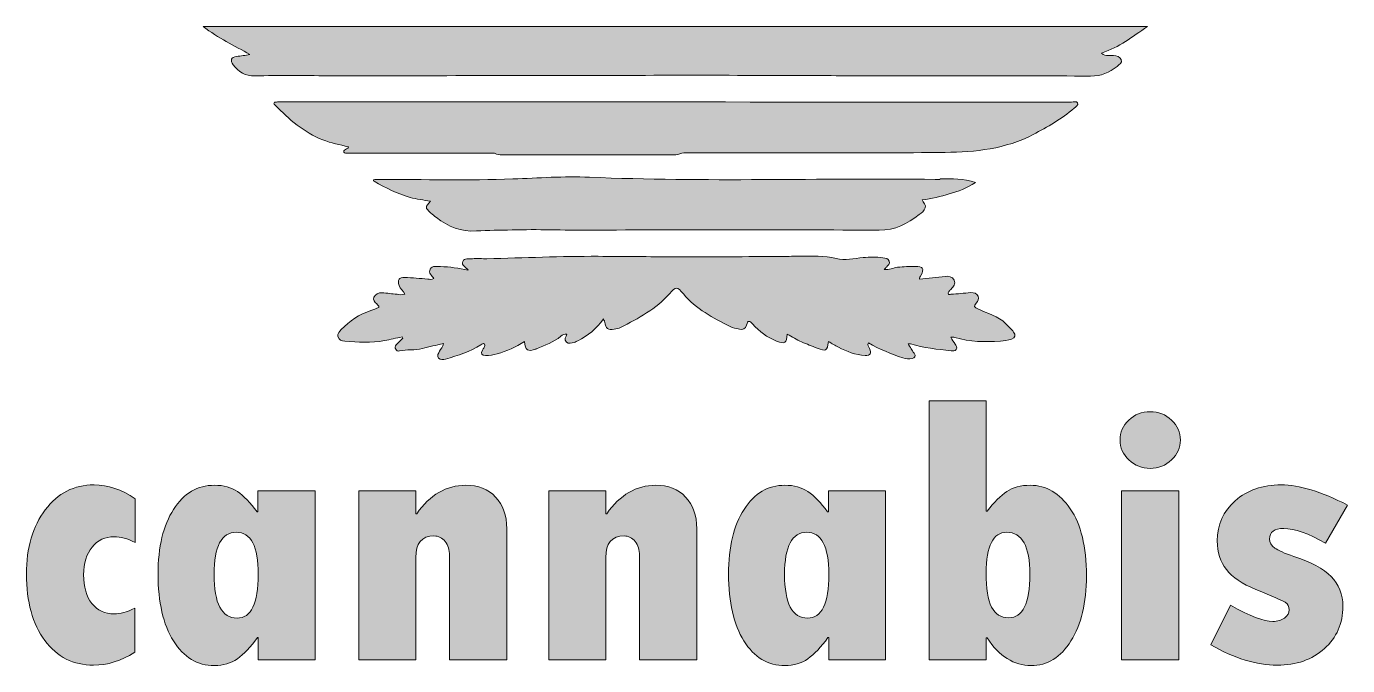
# Model space of a CAD drawing. Extents: x 540 to 1514, y -1447 to -477.
# Drawn here: x 540 to 1514, y -1447 to -976 of the extents above; entities that cross this region are included whole.
import ezdxf

# ---------------------------------------------------------------- set-up
doc = ezdxf.new("R2010")
doc.units = 0
doc.header["$MEASUREMENT"] = 0
doc.layers.add('katman 1', color=7, linetype='Continuous')

# ---------------------------------------------------------------- blocks, each defined once
blk = doc.blocks.new('block 2')
at = {"layer": 'katman 1', "true_color": 0xcda62c}
h = blk.add_hatch(color=42, dxfattribs=at)
h.dxf.hatch_style = 2
edge = h.paths.add_edge_path()
edge.add_spline(control_points=[(1332.87, -995.51), (1334.53, -997.18), (1336.11, -997.27), (1337.66, -997.33), (1338.98, -997.39), (1340.32, -997.26), (1341.65, -997.37), (1343.96, -997.56), (1346.51, -998.06), (1347.41, -1000.27), (1348.39, -1002.66), (1345.98, -1003.97), (1344.4, -1005.3), (1338.73, -1010.09), (1332.42, -1012.49), (1324.73, -1012.46), (1262.18, -1012.25), (1199.64, -1012.53), (1137.1, -1012.18), (1116.89, -1012.06), (1096.67, -1012.22), (1076.47, -1012.04), (1043.6, -1011.75), (1010.74, -1011.95), (977.88, -1011.95), (905.9, -1011.96), (833.91, -1012.36), (761.92, -1012.22), (743.96, -1012.18), (726, -1011.82), (708.05, -1012.33), (701.09, -1012.53), (696.1, -1009.39), (692.11, -1004.12), (689.67, -1000.9), (690.64, -998.56), (694.61, -998.02), (697.76, -997.59), (700.95, -997.35), (704.38, -996.62), (693.03, -989.99), (680.92, -984.57), (669.98, -975.9), (902.34, -975.9), (1134.03, -975.9), (1366.8, -975.9), (1360.86, -979.95), (1355.74, -983.59), (1350.48, -987.01), (1345.13, -990.5), (1339.4, -993.27), (1332.87, -995.51)], knot_values=[0, 0, 0, 0, 1, 1, 1, 2, 2, 2, 3, 3, 3, 4, 4, 4, 5, 5, 5, 6, 6, 6, 7, 7, 7, 8, 8, 8, 9, 9, 9, 10, 10, 10, 11, 11, 11, 12, 12, 12, 13, 13, 13, 14, 14, 14, 15, 15, 15, 16, 16, 16, 17, 17, 17, 17], degree=3, periodic=1)
at = {"layer": 'katman 1', "true_color": 0xcda62b}
h = blk.add_hatch(color=42, dxfattribs=at)
h.dxf.hatch_style = 2
edge = h.paths.add_edge_path()
edge.add_spline(control_points=[(885, -1069.2), (868.51, -1069.23), (852.01, -1069.27), (835.52, -1069.3), (816.23, -1069.34), (796.95, -1069.37), (777.66, -1069.41), (777.4, -1069.41), (777.13, -1069.43), (776.86, -1069.41), (775.7, -1069.33), (774.05, -1069.63), (773.64, -1068.49), (773.15, -1067.11), (774.93, -1066.84), (775.79, -1066.16), (776.28, -1065.78), (777.1, -1065.75), (777.09, -1064.59), (770.79, -1063.05), (764.29, -1061.91), (758.18, -1059.48), (744.27, -1053.94), (733.27, -1044.41), (723.04, -1033.83), (722.62, -1033.39), (721.96, -1032.93), (722.3, -1032.16), (722.64, -1031.35), (723.42, -1031.64), (724.03, -1031.61), (725.09, -1031.55), (726.15, -1031.58), (727.22, -1031.58), (921.73, -1031.58), (1116.24, -1031.58), (1310.75, -1031.62), (1312.25, -1031.62), (1314.47, -1030.74), (1315.13, -1032.22), (1315.97, -1034.08), (1313.75, -1035.15), (1312.52, -1036.22), (1303.44, -1044.11), (1293.12, -1050.01), (1282.45, -1055.55), (1262, -1066.16), (1239.77, -1068.52), (1217.55, -1068.76), (1154.76, -1069.43), (1091.96, -1069), (1029.17, -1069.02), (1027.18, -1069.02), (1025.18, -1069.13), (1023.19, -1069.19), (1021.28, -1070.3), (1019.2, -1070.5), (1017.04, -1070.5), (974.93, -1070.49), (932.83, -1070.5), (890.72, -1070.48), (888.73, -1070.44), (886.69, -1070.59), (885, -1069.2)], knot_values=[0, 0, 0, 0, 1, 1, 1, 2, 2, 2, 3, 3, 3, 4, 4, 4, 5, 5, 5, 6, 6, 6, 7, 7, 7, 8, 8, 8, 9, 9, 9, 10, 10, 10, 11, 11, 11, 12, 12, 12, 13, 13, 13, 14, 14, 14, 15, 15, 15, 16, 16, 16, 17, 17, 17, 18, 18, 18, 19, 19, 19, 20, 20, 20, 21, 21, 21, 21], degree=3, periodic=1)
at = {"layer": 'katman 1', "true_color": 0x379645}
h = blk.add_hatch(color=95, dxfattribs=at)
h.dxf.hatch_style = 2
edge = h.paths.add_edge_path()
edge.add_spline(control_points=[(1214.13, -1088.33), (1222.56, -1088.38), (1231.07, -1087.72), (1239.82, -1090.99), (1233.49, -1095), (1227.12, -1097.5), (1220.5, -1099.4), (1214.04, -1101.26), (1207.46, -1102.68), (1200.58, -1103.8), (1201.21, -1105.92), (1203.61, -1107.24), (1202.78, -1109.63), (1202, -1111.89), (1200.12, -1113.28), (1198.37, -1114.62), (1189.62, -1121.33), (1180.51, -1126.14), (1168.69, -1126.08), (1097.4, -1125.73), (1026.11, -1125.63), (954.83, -1126.08), (935.83, -1126.2), (916.84, -1125.24), (897.85, -1125.93), (889.08, -1126.25), (880.29, -1126.02), (871.54, -1126.66), (860.21, -1127.49), (850.76, -1123.45), (842.11, -1116.74), (840.64, -1115.61), (839.14, -1114.5), (837.78, -1113.24), (833.63, -1109.44), (833.64, -1109.22), (837.71, -1104.65), (832.49, -1103.85), (827.47, -1103.28), (822.61, -1101.89), (813.21, -1099.2), (804.6, -1094.84), (796.17, -1090.02), (795.73, -1089.77), (795.11, -1089.61), (795.62, -1088.9), (797.05, -1088.45), (798.53, -1088.67), (799.98, -1088.67), (832.83, -1088.66), (865.71, -1089.53), (898.52, -1088.32), (917.35, -1087.63), (936.2, -1086.23), (955.01, -1087.03), (1040.06, -1090.64), (1125.14, -1087.62), (1210.19, -1088.64), (1211.5, -1088.66), (1212.86, -1088.93), (1214.13, -1088.33)], knot_values=[0, 0, 0, 0, 1, 1, 1, 2, 2, 2, 3, 3, 3, 4, 4, 4, 5, 5, 5, 6, 6, 6, 7, 7, 7, 8, 8, 8, 9, 9, 9, 10, 10, 10, 11, 11, 11, 12, 12, 12, 13, 13, 13, 14, 14, 14, 15, 15, 15, 16, 16, 16, 17, 17, 17, 18, 18, 18, 19, 19, 19, 20, 20, 20, 20], degree=3, periodic=1)
h = blk.add_hatch(color=95, dxfattribs=at)
h.dxf.hatch_style = 2
edge = h.paths.add_edge_path()
edge.add_spline(control_points=[(965.38, -1191.54), (960.15, -1198.91), (953.88, -1203.9), (946.5, -1207.52), (945.55, -1207.99), (944.6, -1208.55), (943.59, -1208.76), (941.71, -1209.17), (939.72, -1210.32), (937.95, -1208.53), (936.1, -1206.65), (937.66, -1204.82), (938.22, -1202.72), (936.47, -1202.66), (934.99, -1203.24), (933.85, -1204.25), (928.62, -1208.84), (922, -1210.69), (915.9, -1213.55), (915.78, -1213.61), (915.64, -1213.62), (915.51, -1213.67), (909.39, -1215.83), (907.65, -1214.77), (907.14, -1208.11), (900.7, -1212.18), (894, -1215.21), (886.84, -1217.17), (884, -1217.95), (881.21, -1218.59), (878.23, -1218.42), (875.38, -1218.24), (874.62, -1217.1), (876.1, -1214.59), (876.51, -1213.9), (876.86, -1213.19), (877.23, -1212.48), (877.65, -1211.67), (878.36, -1210.75), (877.44, -1209.98), (876.54, -1209.22), (875.68, -1210.04), (874.94, -1210.54), (867.01, -1215.92), (857.93, -1218.41), (848.88, -1221.05), (846.89, -1221.63), (845.04, -1221.82), (843.7, -1220.36), (842.13, -1218.65), (843.77, -1216.91), (844.41, -1215.24), (845.1, -1213.45), (847.2, -1212.39), (847.17, -1209.69), (841.88, -1210.9), (836.72, -1211.87), (831.69, -1213.29), (826.1, -1214.87), (820.28, -1213.73), (814.71, -1215.13), (813.61, -1215.41), (812.63, -1215.06), (812.06, -1213.9), (811.47, -1212.7), (811.43, -1211.64), (812.43, -1210.64), (814.05, -1208.98), (815.64, -1207.3), (817.25, -1205.63), (817.08, -1205.34), (816.91, -1205.03), (816.74, -1204.74), (812.42, -1205.65), (808.13, -1206.65), (803.79, -1207.47), (794.02, -1209.3), (784.2, -1208.77), (774.41, -1207.77), (772.38, -1207.56), (770.08, -1207.12), (769.44, -1204.5), (768.88, -1202.16), (770.52, -1200.84), (771.89, -1199.4), (778.03, -1192.93), (785.16, -1188.02), (793.77, -1185.37), (795.79, -1184.75), (797.71, -1183.84), (799.66, -1183.07), (799.81, -1181.69), (798.66, -1181.22), (798.02, -1180.48), (796.7, -1179.01), (794.73, -1177.64), (795.93, -1175.4), (797.13, -1173.16), (799.27, -1171.99), (801.94, -1172.24), (805.64, -1172.58), (809.34, -1172.91), (813.03, -1173.34), (814.84, -1173.55), (816.63, -1173.96), (818.84, -1173.14), (817.56, -1170.84), (815.34, -1169.4), (814.54, -1166.95), (813.17, -1162.75), (814.37, -1160.66), (818.71, -1160.85), (824.4, -1161.12), (830.09, -1161.69), (835.77, -1162.14), (837.18, -1162.25), (838.6, -1162.75), (840.17, -1161.79), (838.85, -1159.58), (835.96, -1157.75), (837.47, -1154.89), (839.1, -1151.77), (842.39, -1152.92), (845.07, -1152.94), (851.83, -1153.01), (858.49, -1154.03), (865.57, -1155.65), (864.06, -1153.03), (860.28, -1152.19), (861.47, -1149.24), (862.74, -1146.11), (866.16, -1147.69), (868.64, -1147.21), (872.21, -1146.51), (875.8, -1147.22), (879.37, -1147.14), (906.69, -1146.49), (934.02, -1145.25), (961.33, -1145.34), (980.2, -1145.4), (999.08, -1145.66), (1017.96, -1145.67), (1044.43, -1145.7), (1070.91, -1145.59), (1097.39, -1145.51), (1101.77, -1145.49), (1106.16, -1145.11), (1110.54, -1145.16), (1119.4, -1145.28), (1128.22, -1144.64), (1137.05, -1147.01), (1143.47, -1148.72), (1150.27, -1146.78), (1156.87, -1146.24), (1161.81, -1145.83), (1166.66, -1145.6), (1171.54, -1146.52), (1173.37, -1146.86), (1175.58, -1146.86), (1176.25, -1148.85), (1176.85, -1150.65), (1175.29, -1152.01), (1174.07, -1153.24), (1173.62, -1153.7), (1173.21, -1154.19), (1172.46, -1155.04), (1176.25, -1155.72), (1179.17, -1153.77), (1182.34, -1153.45), (1186.72, -1153.02), (1191.09, -1152.81), (1195.47, -1152.76), (1201.12, -1152.69), (1202.11, -1154.4), (1199.6, -1159.48), (1199.21, -1160.27), (1198.23, -1160.83), (1198.58, -1162.09), (1204.87, -1161.45), (1211.18, -1160.79), (1217.49, -1160.14), (1220.14, -1159.87), (1222.69, -1160.13), (1223.99, -1162.85), (1225.34, -1165.65), (1223.61, -1167.64), (1221.81, -1169.52), (1221.26, -1170.09), (1220.73, -1170.7), (1220.23, -1171.32), (1219.81, -1171.86), (1219.44, -1172.55), (1219.86, -1173.14), (1220.29, -1173.75), (1221.03, -1173.42), (1221.69, -1173.35), (1226.57, -1172.92), (1231.46, -1172.54), (1236.36, -1172.13), (1238.68, -1171.94), (1240.68, -1172.61), (1241.73, -1174.75), (1242.68, -1176.68), (1241.7, -1178.37), (1240.33, -1179.78), (1238.17, -1182.02), (1239.05, -1182.97), (1241.59, -1184.17), (1248.61, -1187.5), (1256.54, -1189.17), (1262.25, -1194.99), (1264.2, -1196.98), (1266.22, -1198.94), (1267.93, -1201.13), (1269.7, -1203.4), (1269.22, -1205.53), (1266.33, -1206.37), (1263.68, -1207.15), (1260.91, -1207.81), (1258.17, -1207.94), (1246.87, -1208.46), (1235.58, -1208.67), (1224.62, -1205.09), (1223.77, -1204.81), (1222.8, -1204.94), (1221.73, -1204.86), (1222.23, -1207.06), (1223.91, -1208.31), (1224.81, -1210.01), (1225.46, -1211.24), (1226.65, -1212.58), (1225.54, -1214.02), (1224.67, -1215.17), (1223.22, -1215.1), (1221.85, -1214.96), (1211.7, -1213.9), (1201.55, -1212.94), (1191.76, -1209.79), (1191.41, -1209.68), (1190.99, -1209.82), (1190.17, -1209.88), (1191.68, -1212.3), (1192.88, -1214.64), (1194.47, -1216.68), (1196.32, -1219.06), (1194.99, -1220.14), (1192.99, -1220.68), (1190.8, -1221.26), (1188.55, -1220.99), (1186.33, -1220.23), (1177.53, -1217.25), (1168.92, -1213.86), (1160.86, -1209.11), (1160.01, -1210.78), (1160.86, -1211.98), (1161.53, -1213.28), (1163.38, -1216.87), (1162.38, -1218.65), (1158.31, -1218.36), (1151.35, -1217.86), (1144.83, -1215.64), (1138.7, -1212.34), (1136.27, -1211.03), (1133.89, -1209.62), (1131.4, -1208.21), (1130.31, -1215.13), (1129.59, -1215.55), (1122.95, -1213.04), (1119.11, -1211.59), (1115.34, -1209.93), (1111.51, -1208.45), (1107.79, -1207.02), (1104.56, -1204.67), (1100.98, -1202.68), (1100.43, -1209.43), (1099.24, -1210.13), (1093.08, -1207.84), (1086.04, -1205.23), (1080.41, -1200.66), (1075.4, -1195.23), (1073.33, -1192.99), (1071.84, -1192.03), (1070.88, -1196.1), (1070.27, -1198.72), (1068.11, -1199.59), (1065.58, -1199.03), (1063.26, -1198.52), (1060.83, -1198.08), (1058.73, -1197.05), (1046.08, -1190.79), (1033.71, -1184.14), (1024.32, -1173.11), (1019.32, -1167.24), (1019.02, -1167.3), (1014.09, -1172.95), (1004.13, -1184.34), (991, -1191.06), (977.87, -1197.8), (976.49, -1198.51), (974.86, -1198.87), (973.3, -1199.08), (968.61, -1199.74), (967.07, -1198.52), (966.25, -1193.81), (966.16, -1193.29), (965.89, -1192.84), (965.38, -1191.54)], knot_values=[0, 0, 0, 0, 1, 1, 1, 2, 2, 2, 3, 3, 3, 4, 4, 4, 5, 5, 5, 6, 6, 6, 7, 7, 7, 8, 8, 8, 9, 9, 9, 10, 10, 10, 11, 11, 11, 12, 12, 12, 13, 13, 13, 14, 14, 14, 15, 15, 15, 16, 16, 16, 17, 17, 17, 18, 18, 18, 19, 19, 19, 20, 20, 20, 21, 21, 21, 22, 22, 22, 23, 23, 23, 24, 24, 24, 25, 25, 25, 26, 26, 26, 27, 27, 27, 28, 28, 28, 29, 29, 29, 30, 30, 30, 31, 31, 31, 32, 32, 32, 33, 33, 33, 34, 34, 34, 35, 35, 35, 36, 36, 36, 37, 37, 37, 38, 38, 38, 39, 39, 39, 40, 40, 40, 41, 41, 41, 42, 42, 42, 43, 43, 43, 44, 44, 44, 45, 45, 45, 46, 46, 46, 47, 47, 47, 48, 48, 48, 49, 49, 49, 50, 50, 50, 51, 51, 51, 52, 52, 52, 53, 53, 53, 54, 54, 54, 55, 55, 55, 56, 56, 56, 57, 57, 57, 58, 58, 58, 59, 59, 59, 60, 60, 60, 61, 61, 61, 62, 62, 62, 63, 63, 63, 64, 64, 64, 65, 65, 65, 66, 66, 66, 67, 67, 67, 68, 68, 68, 69, 69, 69, 70, 70, 70, 71, 71, 71, 72, 72, 72, 73, 73, 73, 74, 74, 74, 75, 75, 75, 76, 76, 76, 77, 77, 77, 78, 78, 78, 79, 79, 79, 80, 80, 80, 81, 81, 81, 82, 82, 82, 83, 83, 83, 84, 84, 84, 85, 85, 85, 86, 86, 86, 87, 87, 87, 88, 88, 88, 89, 89, 89, 90, 90, 90, 91, 91, 91, 92, 92, 92, 93, 93, 93, 94, 94, 94, 95, 95, 95, 96, 96, 96, 97, 97, 97, 98, 98, 98, 99, 99, 99, 100, 100, 100, 101, 101, 101, 102, 102, 102, 102], degree=3, periodic=1)
at = {"layer": 'katman 1', "lineweight": 0}
for points, knots in [([(1332.87, -995.51), (1334.53, -997.18), (1336.11, -997.27), (1337.66, -997.33), (1338.98, -997.39), (1340.32, -997.26), (1341.65, -997.37), (1343.96, -997.56), (1346.51, -998.06), (1347.41, -1000.27), (1348.39, -1002.66), (1345.98, -1003.97), (1344.4, -1005.3), (1338.73, -1010.09), (1332.42, -1012.49), (1324.73, -1012.46), (1262.18, -1012.25), (1199.64, -1012.53), (1137.1, -1012.18), (1116.89, -1012.06), (1096.67, -1012.22), (1076.47, -1012.04), (1043.6, -1011.75), (1010.74, -1011.95), (977.88, -1011.95), (905.9, -1011.96), (833.91, -1012.36), (761.92, -1012.22), (743.96, -1012.18), (726, -1011.82), (708.05, -1012.33), (701.09, -1012.53), (696.1, -1009.39), (692.11, -1004.12), (689.67, -1000.9), (690.64, -998.56), (694.61, -998.02), (697.76, -997.59), (700.95, -997.35), (704.38, -996.62), (693.03, -989.99), (680.92, -984.57), (669.98, -975.9), (902.34, -975.9), (1134.03, -975.9), (1366.8, -975.9), (1360.86, -979.95), (1355.74, -983.59), (1350.48, -987.01), (1345.13, -990.5), (1339.4, -993.27), (1332.87, -995.51)], [0, 0, 0, 0, 1, 1, 1, 2, 2, 2, 3, 3, 3, 4, 4, 4, 5, 5, 5, 6, 6, 6, 7, 7, 7, 8, 8, 8, 9, 9, 9, 10, 10, 10, 11, 11, 11, 12, 12, 12, 13, 13, 13, 14, 14, 14, 15, 15, 15, 16, 16, 16, 17, 17, 17, 17]), ([(885, -1069.2), (868.51, -1069.23), (852.01, -1069.27), (835.52, -1069.3), (816.23, -1069.34), (796.95, -1069.37), (777.66, -1069.41), (777.4, -1069.41), (777.13, -1069.43), (776.86, -1069.41), (775.7, -1069.33), (774.05, -1069.63), (773.64, -1068.49), (773.15, -1067.11), (774.93, -1066.84), (775.79, -1066.16), (776.28, -1065.78), (777.1, -1065.75), (777.09, -1064.59), (770.79, -1063.05), (764.29, -1061.91), (758.18, -1059.48), (744.27, -1053.94), (733.27, -1044.41), (723.04, -1033.83), (722.62, -1033.39), (721.96, -1032.93), (722.3, -1032.16), (722.64, -1031.35), (723.42, -1031.64), (724.03, -1031.61), (725.09, -1031.55), (726.15, -1031.58), (727.22, -1031.58), (921.73, -1031.58), (1116.24, -1031.58), (1310.75, -1031.62), (1312.25, -1031.62), (1314.47, -1030.74), (1315.13, -1032.22), (1315.97, -1034.08), (1313.75, -1035.15), (1312.52, -1036.22), (1303.44, -1044.11), (1293.12, -1050.01), (1282.45, -1055.55), (1262, -1066.16), (1239.77, -1068.52), (1217.55, -1068.76), (1154.76, -1069.43), (1091.96, -1069), (1029.17, -1069.02), (1027.18, -1069.02), (1025.18, -1069.13), (1023.19, -1069.19), (1021.28, -1070.3), (1019.2, -1070.5), (1017.04, -1070.5), (974.93, -1070.49), (932.83, -1070.5), (890.72, -1070.48), (888.73, -1070.44), (886.69, -1070.59), (885, -1069.2)], [0, 0, 0, 0, 1, 1, 1, 2, 2, 2, 3, 3, 3, 4, 4, 4, 5, 5, 5, 6, 6, 6, 7, 7, 7, 8, 8, 8, 9, 9, 9, 10, 10, 10, 11, 11, 11, 12, 12, 12, 13, 13, 13, 14, 14, 14, 15, 15, 15, 16, 16, 16, 17, 17, 17, 18, 18, 18, 19, 19, 19, 20, 20, 20, 21, 21, 21, 21]), ([(1214.13, -1088.33), (1222.56, -1088.38), (1231.07, -1087.72), (1239.82, -1090.99), (1233.49, -1095), (1227.12, -1097.5), (1220.5, -1099.4), (1214.04, -1101.26), (1207.46, -1102.68), (1200.58, -1103.8), (1201.21, -1105.92), (1203.61, -1107.24), (1202.78, -1109.63), (1202, -1111.89), (1200.12, -1113.28), (1198.37, -1114.62), (1189.62, -1121.33), (1180.51, -1126.14), (1168.69, -1126.08), (1097.4, -1125.73), (1026.11, -1125.63), (954.83, -1126.08), (935.83, -1126.2), (916.84, -1125.24), (897.85, -1125.93), (889.08, -1126.25), (880.29, -1126.02), (871.54, -1126.66), (860.21, -1127.49), (850.76, -1123.45), (842.11, -1116.74), (840.64, -1115.61), (839.14, -1114.5), (837.78, -1113.24), (833.63, -1109.44), (833.64, -1109.22), (837.71, -1104.65), (832.49, -1103.85), (827.47, -1103.28), (822.61, -1101.89), (813.21, -1099.2), (804.6, -1094.84), (796.17, -1090.02), (795.73, -1089.77), (795.11, -1089.61), (795.62, -1088.9), (797.05, -1088.45), (798.53, -1088.67), (799.98, -1088.67), (832.83, -1088.66), (865.71, -1089.53), (898.52, -1088.32), (917.35, -1087.63), (936.2, -1086.23), (955.01, -1087.03), (1040.06, -1090.64), (1125.14, -1087.62), (1210.19, -1088.64), (1211.5, -1088.66), (1212.86, -1088.93), (1214.13, -1088.33)], [0, 0, 0, 0, 1, 1, 1, 2, 2, 2, 3, 3, 3, 4, 4, 4, 5, 5, 5, 6, 6, 6, 7, 7, 7, 8, 8, 8, 9, 9, 9, 10, 10, 10, 11, 11, 11, 12, 12, 12, 13, 13, 13, 14, 14, 14, 15, 15, 15, 16, 16, 16, 17, 17, 17, 18, 18, 18, 19, 19, 19, 20, 20, 20, 20]), ([(965.38, -1191.54), (960.15, -1198.91), (953.88, -1203.9), (946.5, -1207.52), (945.55, -1207.99), (944.6, -1208.55), (943.59, -1208.76), (941.71, -1209.17), (939.72, -1210.32), (937.95, -1208.53), (936.1, -1206.65), (937.66, -1204.82), (938.22, -1202.72), (936.47, -1202.66), (934.99, -1203.24), (933.85, -1204.25), (928.62, -1208.84), (922, -1210.69), (915.9, -1213.55), (915.78, -1213.61), (915.64, -1213.62), (915.51, -1213.67), (909.39, -1215.83), (907.65, -1214.77), (907.14, -1208.11), (900.7, -1212.18), (894, -1215.21), (886.84, -1217.17), (884, -1217.95), (881.21, -1218.59), (878.23, -1218.42), (875.38, -1218.24), (874.62, -1217.1), (876.1, -1214.59), (876.51, -1213.9), (876.86, -1213.19), (877.23, -1212.48), (877.65, -1211.67), (878.36, -1210.75), (877.44, -1209.98), (876.54, -1209.22), (875.68, -1210.04), (874.94, -1210.54), (867.01, -1215.92), (857.93, -1218.41), (848.88, -1221.05), (846.89, -1221.63), (845.04, -1221.82), (843.7, -1220.36), (842.13, -1218.65), (843.77, -1216.91), (844.41, -1215.24), (845.1, -1213.45), (847.2, -1212.39), (847.17, -1209.69), (841.88, -1210.9), (836.72, -1211.87), (831.69, -1213.29), (826.1, -1214.87), (820.28, -1213.73), (814.71, -1215.13), (813.61, -1215.41), (812.63, -1215.06), (812.06, -1213.9), (811.47, -1212.7), (811.43, -1211.64), (812.43, -1210.64), (814.05, -1208.98), (815.64, -1207.3), (817.25, -1205.63), (817.08, -1205.34), (816.91, -1205.03), (816.74, -1204.74), (812.42, -1205.65), (808.13, -1206.65), (803.79, -1207.47), (794.02, -1209.3), (784.2, -1208.77), (774.41, -1207.77), (772.38, -1207.56), (770.08, -1207.12), (769.44, -1204.5), (768.88, -1202.16), (770.52, -1200.84), (771.89, -1199.4), (778.03, -1192.93), (785.16, -1188.02), (793.77, -1185.37), (795.79, -1184.75), (797.71, -1183.84), (799.66, -1183.07), (799.81, -1181.69), (798.66, -1181.22), (798.02, -1180.48), (796.7, -1179.01), (794.73, -1177.64), (795.93, -1175.4), (797.13, -1173.16), (799.27, -1171.99), (801.94, -1172.24), (805.64, -1172.58), (809.34, -1172.91), (813.03, -1173.34), (814.84, -1173.55), (816.63, -1173.96), (818.84, -1173.14), (817.56, -1170.84), (815.34, -1169.4), (814.54, -1166.95), (813.17, -1162.75), (814.37, -1160.66), (818.71, -1160.85), (824.4, -1161.12), (830.09, -1161.69), (835.77, -1162.14), (837.18, -1162.25), (838.6, -1162.75), (840.17, -1161.79), (838.85, -1159.58), (835.96, -1157.75), (837.47, -1154.89), (839.1, -1151.77), (842.39, -1152.92), (845.07, -1152.94), (851.83, -1153.01), (858.49, -1154.03), (865.57, -1155.65), (864.06, -1153.03), (860.28, -1152.19), (861.47, -1149.24), (862.74, -1146.11), (866.16, -1147.69), (868.64, -1147.21), (872.21, -1146.51), (875.8, -1147.22), (879.37, -1147.14), (906.69, -1146.49), (934.02, -1145.25), (961.33, -1145.34), (980.2, -1145.4), (999.08, -1145.66), (1017.96, -1145.67), (1044.43, -1145.7), (1070.91, -1145.59), (1097.39, -1145.51), (1101.77, -1145.49), (1106.16, -1145.11), (1110.54, -1145.16), (1119.4, -1145.28), (1128.22, -1144.64), (1137.05, -1147.01), (1143.47, -1148.72), (1150.27, -1146.78), (1156.87, -1146.24), (1161.81, -1145.83), (1166.66, -1145.6), (1171.54, -1146.52), (1173.37, -1146.86), (1175.58, -1146.86), (1176.25, -1148.85), (1176.85, -1150.65), (1175.29, -1152.01), (1174.07, -1153.24), (1173.62, -1153.7), (1173.21, -1154.19), (1172.46, -1155.04), (1176.25, -1155.72), (1179.17, -1153.77), (1182.34, -1153.45), (1186.72, -1153.02), (1191.09, -1152.81), (1195.47, -1152.76), (1201.12, -1152.69), (1202.11, -1154.4), (1199.6, -1159.48), (1199.21, -1160.27), (1198.23, -1160.83), (1198.58, -1162.09), (1204.87, -1161.45), (1211.18, -1160.79), (1217.49, -1160.14), (1220.14, -1159.87), (1222.69, -1160.13), (1223.99, -1162.85), (1225.34, -1165.65), (1223.61, -1167.64), (1221.81, -1169.52), (1221.26, -1170.09), (1220.73, -1170.7), (1220.23, -1171.32), (1219.81, -1171.86), (1219.44, -1172.55), (1219.86, -1173.14), (1220.29, -1173.75), (1221.03, -1173.42), (1221.69, -1173.35), (1226.57, -1172.92), (1231.46, -1172.54), (1236.36, -1172.13), (1238.68, -1171.94), (1240.68, -1172.61), (1241.73, -1174.75), (1242.68, -1176.68), (1241.7, -1178.37), (1240.33, -1179.78), (1238.17, -1182.02), (1239.05, -1182.97), (1241.59, -1184.17), (1248.61, -1187.5), (1256.54, -1189.17), (1262.25, -1194.99), (1264.2, -1196.98), (1266.22, -1198.94), (1267.93, -1201.13), (1269.7, -1203.4), (1269.22, -1205.53), (1266.33, -1206.37), (1263.68, -1207.15), (1260.91, -1207.81), (1258.17, -1207.94), (1246.87, -1208.46), (1235.58, -1208.67), (1224.62, -1205.09), (1223.77, -1204.81), (1222.8, -1204.94), (1221.73, -1204.86), (1222.23, -1207.06), (1223.91, -1208.31), (1224.81, -1210.01), (1225.46, -1211.24), (1226.65, -1212.58), (1225.54, -1214.02), (1224.67, -1215.17), (1223.22, -1215.1), (1221.85, -1214.96), (1211.7, -1213.9), (1201.55, -1212.94), (1191.76, -1209.79), (1191.41, -1209.68), (1190.99, -1209.82), (1190.17, -1209.88), (1191.68, -1212.3), (1192.88, -1214.64), (1194.47, -1216.68), (1196.32, -1219.06), (1194.99, -1220.14), (1192.99, -1220.68), (1190.8, -1221.26), (1188.55, -1220.99), (1186.33, -1220.23), (1177.53, -1217.25), (1168.92, -1213.86), (1160.86, -1209.11), (1160.01, -1210.78), (1160.86, -1211.98), (1161.53, -1213.28), (1163.38, -1216.87), (1162.38, -1218.65), (1158.31, -1218.36), (1151.35, -1217.86), (1144.83, -1215.64), (1138.7, -1212.34), (1136.27, -1211.03), (1133.89, -1209.62), (1131.4, -1208.21), (1130.31, -1215.13), (1129.59, -1215.55), (1122.95, -1213.04), (1119.11, -1211.59), (1115.34, -1209.93), (1111.51, -1208.45), (1107.79, -1207.02), (1104.56, -1204.67), (1100.98, -1202.68), (1100.43, -1209.43), (1099.24, -1210.13), (1093.08, -1207.84), (1086.04, -1205.23), (1080.41, -1200.66), (1075.4, -1195.23), (1073.33, -1192.99), (1071.84, -1192.03), (1070.88, -1196.1), (1070.27, -1198.72), (1068.11, -1199.59), (1065.58, -1199.03), (1063.26, -1198.52), (1060.83, -1198.08), (1058.73, -1197.05), (1046.08, -1190.79), (1033.71, -1184.14), (1024.32, -1173.11), (1019.32, -1167.24), (1019.02, -1167.3), (1014.09, -1172.95), (1004.13, -1184.34), (991, -1191.06), (977.87, -1197.8), (976.49, -1198.51), (974.86, -1198.87), (973.3, -1199.08), (968.61, -1199.74), (967.07, -1198.52), (966.25, -1193.81), (966.16, -1193.29), (965.89, -1192.84), (965.38, -1191.54)], [0, 0, 0, 0, 1, 1, 1, 2, 2, 2, 3, 3, 3, 4, 4, 4, 5, 5, 5, 6, 6, 6, 7, 7, 7, 8, 8, 8, 9, 9, 9, 10, 10, 10, 11, 11, 11, 12, 12, 12, 13, 13, 13, 14, 14, 14, 15, 15, 15, 16, 16, 16, 17, 17, 17, 18, 18, 18, 19, 19, 19, 20, 20, 20, 21, 21, 21, 22, 22, 22, 23, 23, 23, 24, 24, 24, 25, 25, 25, 26, 26, 26, 27, 27, 27, 28, 28, 28, 29, 29, 29, 30, 30, 30, 31, 31, 31, 32, 32, 32, 33, 33, 33, 34, 34, 34, 35, 35, 35, 36, 36, 36, 37, 37, 37, 38, 38, 38, 39, 39, 39, 40, 40, 40, 41, 41, 41, 42, 42, 42, 43, 43, 43, 44, 44, 44, 45, 45, 45, 46, 46, 46, 47, 47, 47, 48, 48, 48, 49, 49, 49, 50, 50, 50, 51, 51, 51, 52, 52, 52, 53, 53, 53, 54, 54, 54, 55, 55, 55, 56, 56, 56, 57, 57, 57, 58, 58, 58, 59, 59, 59, 60, 60, 60, 61, 61, 61, 62, 62, 62, 63, 63, 63, 64, 64, 64, 65, 65, 65, 66, 66, 66, 67, 67, 67, 68, 68, 68, 69, 69, 69, 70, 70, 70, 71, 71, 71, 72, 72, 72, 73, 73, 73, 74, 74, 74, 75, 75, 75, 76, 76, 76, 77, 77, 77, 78, 78, 78, 79, 79, 79, 80, 80, 80, 81, 81, 81, 82, 82, 82, 83, 83, 83, 84, 84, 84, 85, 85, 85, 86, 86, 86, 87, 87, 87, 88, 88, 88, 89, 89, 89, 90, 90, 90, 91, 91, 91, 92, 92, 92, 93, 93, 93, 94, 94, 94, 95, 95, 95, 96, 96, 96, 97, 97, 97, 98, 98, 98, 99, 99, 99, 100, 100, 100, 101, 101, 101, 102, 102, 102, 102])]:
    blk.add_open_spline(points, degree=3, knots=knots, dxfattribs=at)
blk = doc.blocks.new('block 3')
at = {"layer": 'katman 1', "true_color": 0x379645}
h = blk.add_hatch(color=95, dxfattribs=at)
h.dxf.hatch_style = 2
edge = h.paths.add_edge_path()
edge.add_spline(control_points=[(1205.68, -1251.92), (1205.68, -1251.92), (1247.73, -1251.92), (1247.73, -1251.92), (1247.73, -1251.92), (1247.73, -1333.2), (1247.73, -1333.2), (1247.73, -1333.2), (1248.45, -1333.2), (1248.45, -1333.2), (1253.57, -1326.61), (1258.38, -1321.78), (1262.88, -1318.71), (1267.37, -1315.64), (1273.15, -1314.1), (1280.21, -1314.1), (1292, -1314.1), (1301.86, -1319.86), (1309.79, -1331.37), (1317.71, -1342.89), (1321.68, -1359.4), (1321.68, -1380.89), (1321.68, -1400.76), (1317.88, -1416.75), (1310.29, -1428.85), (1302.7, -1440.95), (1292.87, -1447), (1280.79, -1447), (1268.22, -1447), (1257.44, -1440.23), (1248.45, -1426.68), (1248.45, -1426.68), (1247.73, -1426.68), (1247.73, -1426.68), (1247.73, -1426.68), (1247.73, -1442.8), (1247.73, -1442.8), (1247.73, -1442.8), (1205.68, -1442.8), (1205.68, -1442.8), (1205.68, -1442.8), (1205.68, -1251.92), (1205.68, -1251.92)], knot_values=[0, 0, 0, 0, 1, 1, 1, 2, 2, 2, 3, 3, 3, 4, 4, 4, 5, 5, 5, 6, 6, 6, 7, 7, 7, 8, 8, 8, 9, 9, 9, 10, 10, 10, 11, 11, 11, 12, 12, 12, 13, 13, 13, 14, 14, 14, 14], degree=3, periodic=1)
edge = h.paths.add_edge_path()
edge.add_spline(control_points=[(1279.92, -1379.8), (1279.92, -1359.12), (1274.26, -1348.78), (1262.95, -1348.78), (1252.8, -1348.78), (1247.73, -1358.76), (1247.73, -1378.72), (1247.73, -1390.19), (1249.05, -1398.57), (1251.71, -1403.85), (1254.37, -1409.14), (1258.6, -1411.78), (1264.4, -1411.78), (1274.74, -1411.78), (1279.92, -1401.12), (1279.92, -1379.8)], knot_values=[0, 0, 0, 0, 1, 1, 1, 2, 2, 2, 3, 3, 3, 4, 4, 4, 5, 5, 5, 5], degree=3, periodic=1)
h = blk.add_hatch(color=95, dxfattribs=at)
h.dxf.hatch_style = 2
edge = h.paths.add_edge_path()
edge.add_spline(control_points=[(1346.47, -1280.77), (1346.47, -1274.99), (1348.65, -1270.07), (1353, -1266.01), (1357.35, -1261.94), (1362.57, -1259.91), (1368.66, -1259.91), (1374.84, -1259.91), (1380.11, -1261.94), (1384.46, -1266.01), (1388.81, -1270.07), (1390.99, -1274.99), (1390.99, -1280.77), (1390.99, -1286.46), (1388.81, -1291.36), (1384.46, -1295.47), (1380.11, -1299.58), (1374.84, -1301.64), (1368.66, -1301.64), (1362.66, -1301.64), (1357.47, -1299.58), (1353.07, -1295.47), (1348.67, -1291.36), (1346.47, -1286.46), (1346.47, -1280.77)], knot_values=[0, 0, 0, 0, 1, 1, 1, 2, 2, 2, 3, 3, 3, 4, 4, 4, 5, 5, 5, 6, 6, 6, 7, 7, 7, 8, 8, 8, 8], degree=3, periodic=1)
h.paths.add_polyline_path([(1347.63, -1318.16), (1389.83, -1318.16), (1389.83, -1442.8), (1347.63, -1442.8)])
h = blk.add_hatch(color=95, dxfattribs=at)
h.dxf.hatch_style = 2
edge = h.paths.add_edge_path()
edge.add_spline(control_points=[(619.44, -1404.73), (619.44, -1404.73), (619.44, -1437.25), (619.44, -1437.25), (609.38, -1443.57), (599.28, -1446.73), (589.13, -1446.73), (574.15, -1446.73), (562.14, -1440.66), (553.1, -1428.51), (544.06, -1416.36), (539.54, -1400.04), (539.54, -1379.53), (539.54, -1360.12), (544.18, -1344.31), (553.46, -1332.12), (562.74, -1319.93), (574.73, -1313.83), (589.42, -1313.83), (599.67, -1313.83), (609.77, -1317.22), (619.73, -1323.99), (619.73, -1323.99), (619.73, -1356.23), (619.73, -1356.23), (614.02, -1353.43), (608.9, -1352.03), (604.36, -1352.03), (597.59, -1352.03), (592.13, -1354.59), (587.97, -1359.69), (583.81, -1364.79), (581.74, -1371.59), (581.74, -1380.08), (581.74, -1389.02), (583.77, -1396.06), (587.83, -1401.21), (591.89, -1406.36), (597.4, -1408.93), (604.36, -1408.93), (608.61, -1408.93), (613.64, -1407.53), (619.44, -1404.73)], knot_values=[0, 0, 0, 0, 1, 1, 1, 2, 2, 2, 3, 3, 3, 4, 4, 4, 5, 5, 5, 6, 6, 6, 7, 7, 7, 8, 8, 8, 9, 9, 9, 10, 10, 10, 11, 11, 11, 12, 12, 12, 13, 13, 13, 14, 14, 14, 14], degree=3, periodic=1)
h = blk.add_hatch(color=95, dxfattribs=at)
h.dxf.hatch_style = 2
edge = h.paths.add_edge_path()
edge.add_spline(control_points=[(710.64, -1442.8), (710.64, -1442.8), (710.64, -1426.41), (710.64, -1426.41), (710.64, -1426.41), (710.06, -1426.41), (710.06, -1426.41), (704.94, -1433.45), (699.99, -1438.65), (695.2, -1441.99), (690.41, -1445.33), (684.78, -1447), (678.31, -1447), (665.64, -1447), (655.54, -1440.95), (648, -1428.85), (640.46, -1416.75), (636.69, -1400.31), (636.69, -1379.53), (636.69, -1359.57), (640.51, -1343.68), (648.15, -1331.85), (655.78, -1320.02), (665.84, -1314.1), (678.31, -1314.1), (684.98, -1314.1), (690.63, -1315.66), (695.27, -1318.77), (699.91, -1321.89), (704.75, -1326.88), (709.77, -1333.74), (709.77, -1333.74), (710.35, -1333.74), (710.35, -1333.74), (710.35, -1333.74), (710.35, -1318.16), (710.35, -1318.16), (710.35, -1318.16), (752.55, -1318.16), (752.55, -1318.16), (752.55, -1318.16), (752.55, -1442.8), (752.55, -1442.8), (752.55, -1442.8), (710.64, -1442.8), (710.64, -1442.8)], knot_values=[0, 0, 0, 0, 1, 1, 1, 2, 2, 2, 3, 3, 3, 4, 4, 4, 5, 5, 5, 6, 6, 6, 7, 7, 7, 8, 8, 8, 9, 9, 9, 10, 10, 10, 11, 11, 11, 12, 12, 12, 13, 13, 13, 14, 14, 14, 15, 15, 15, 15], degree=3, periodic=1)
edge = h.paths.add_edge_path()
edge.add_spline(control_points=[(710.64, -1379.8), (710.64, -1359.12), (705.23, -1348.78), (694.4, -1348.78), (683.48, -1348.78), (678.02, -1359.12), (678.02, -1379.8), (678.02, -1401.3), (683.67, -1412.05), (694.98, -1412.05), (705.42, -1412.05), (710.64, -1401.3), (710.64, -1379.8)], knot_values=[0, 0, 0, 0, 1, 1, 1, 2, 2, 2, 3, 3, 3, 4, 4, 4, 4], degree=3, periodic=1)
h = blk.add_hatch(color=95, dxfattribs=at)
h.dxf.hatch_style = 2
edge = h.paths.add_edge_path()
edge.add_spline(control_points=[(826.79, -1318.16), (826.79, -1318.16), (826.79, -1335.1), (826.79, -1335.1), (826.79, -1335.1), (827.51, -1335.1), (827.51, -1335.1), (837.37, -1321.1), (849.41, -1314.1), (863.62, -1314.1), (872.9, -1314.1), (880.27, -1316.99), (885.73, -1322.77), (891.19, -1328.55), (893.92, -1336.36), (893.92, -1346.21), (893.92, -1346.21), (893.92, -1442.8), (893.92, -1442.8), (893.92, -1442.8), (851.73, -1442.8), (851.73, -1442.8), (851.73, -1442.8), (851.73, -1365.99), (851.73, -1365.99), (851.73, -1361.74), (850.66, -1358.26), (848.54, -1355.56), (846.41, -1352.85), (843.66, -1351.49), (840.27, -1351.49), (831.28, -1351.49), (826.79, -1356.77), (826.79, -1367.34), (826.79, -1367.34), (826.79, -1442.8), (826.79, -1442.8), (826.79, -1442.8), (784.74, -1442.8), (784.74, -1442.8), (784.74, -1442.8), (784.74, -1318.16), (784.74, -1318.16), (784.74, -1318.16), (826.79, -1318.16), (826.79, -1318.16)], knot_values=[0, 0, 0, 0, 1, 1, 1, 2, 2, 2, 3, 3, 3, 4, 4, 4, 5, 5, 5, 6, 6, 6, 7, 7, 7, 8, 8, 8, 9, 9, 9, 10, 10, 10, 11, 11, 11, 12, 12, 12, 13, 13, 13, 14, 14, 14, 15, 15, 15, 15], degree=3, periodic=1)
h = blk.add_hatch(color=95, dxfattribs=at)
h.dxf.hatch_style = 2
edge = h.paths.add_edge_path()
edge.add_spline(control_points=[(967, -1318.16), (967, -1318.16), (967, -1335.1), (967, -1335.1), (967, -1335.1), (967.73, -1335.1), (967.73, -1335.1), (977.59, -1321.1), (989.62, -1314.1), (1003.83, -1314.1), (1013.11, -1314.1), (1020.48, -1316.99), (1025.95, -1322.77), (1031.41, -1328.55), (1034.14, -1336.36), (1034.14, -1346.21), (1034.14, -1346.21), (1034.14, -1442.8), (1034.14, -1442.8), (1034.14, -1442.8), (991.94, -1442.8), (991.94, -1442.8), (991.94, -1442.8), (991.94, -1365.99), (991.94, -1365.99), (991.94, -1361.74), (990.88, -1358.26), (988.75, -1355.56), (986.63, -1352.85), (983.87, -1351.49), (980.49, -1351.49), (971.5, -1351.49), (967, -1356.77), (967, -1367.34), (967, -1367.34), (967, -1442.8), (967, -1442.8), (967, -1442.8), (924.95, -1442.8), (924.95, -1442.8), (924.95, -1442.8), (924.95, -1318.16), (924.95, -1318.16), (924.95, -1318.16), (967, -1318.16), (967, -1318.16)], knot_values=[0, 0, 0, 0, 1, 1, 1, 2, 2, 2, 3, 3, 3, 4, 4, 4, 5, 5, 5, 6, 6, 6, 7, 7, 7, 8, 8, 8, 9, 9, 9, 10, 10, 10, 11, 11, 11, 12, 12, 12, 13, 13, 13, 14, 14, 14, 15, 15, 15, 15], degree=3, periodic=1)
h = blk.add_hatch(color=95, dxfattribs=at)
h.dxf.hatch_style = 2
edge = h.paths.add_edge_path()
edge.add_spline(control_points=[(1131.58, -1442.8), (1131.58, -1442.8), (1131.58, -1426.41), (1131.58, -1426.41), (1131.58, -1426.41), (1131, -1426.41), (1131, -1426.41), (1125.87, -1433.45), (1120.92, -1438.65), (1116.14, -1441.99), (1111.35, -1445.33), (1105.72, -1447), (1099.24, -1447), (1086.58, -1447), (1076.48, -1440.95), (1068.94, -1428.85), (1061.4, -1416.75), (1057.63, -1400.31), (1057.63, -1379.53), (1057.63, -1359.57), (1061.45, -1343.68), (1069.08, -1331.85), (1076.72, -1320.02), (1086.77, -1314.1), (1099.24, -1314.1), (1105.91, -1314.1), (1111.57, -1315.66), (1116.21, -1318.77), (1120.85, -1321.89), (1125.68, -1326.88), (1130.71, -1333.74), (1130.71, -1333.74), (1131.29, -1333.74), (1131.29, -1333.74), (1131.29, -1333.74), (1131.29, -1318.16), (1131.29, -1318.16), (1131.29, -1318.16), (1173.48, -1318.16), (1173.48, -1318.16), (1173.48, -1318.16), (1173.48, -1442.8), (1173.48, -1442.8), (1173.48, -1442.8), (1131.58, -1442.8), (1131.58, -1442.8)], knot_values=[0, 0, 0, 0, 1, 1, 1, 2, 2, 2, 3, 3, 3, 4, 4, 4, 5, 5, 5, 6, 6, 6, 7, 7, 7, 8, 8, 8, 9, 9, 9, 10, 10, 10, 11, 11, 11, 12, 12, 12, 13, 13, 13, 14, 14, 14, 15, 15, 15, 15], degree=3, periodic=1)
edge = h.paths.add_edge_path()
edge.add_spline(control_points=[(1131.58, -1379.8), (1131.58, -1359.12), (1126.16, -1348.78), (1115.34, -1348.78), (1104.41, -1348.78), (1098.95, -1359.12), (1098.95, -1379.8), (1098.95, -1401.3), (1104.61, -1412.05), (1115.92, -1412.05), (1126.36, -1412.05), (1131.58, -1401.3), (1131.58, -1379.8)], knot_values=[0, 0, 0, 0, 1, 1, 1, 2, 2, 2, 3, 3, 3, 4, 4, 4, 4], degree=3, periodic=1)
h = blk.add_hatch(color=95, dxfattribs=at)
h.dxf.hatch_style = 2
edge = h.paths.add_edge_path()
edge.add_spline(control_points=[(1427.96, -1402.56), (1442.36, -1410.51), (1452.76, -1414.49), (1459.14, -1414.49), (1462.62, -1414.49), (1465.52, -1413.65), (1467.84, -1411.98), (1470.16, -1410.31), (1471.32, -1408.3), (1471.32, -1405.95), (1471.32, -1403.42), (1470.35, -1401.57), (1468.42, -1400.4), (1466.48, -1399.22), (1459.23, -1396.06), (1446.67, -1390.91), (1436.61, -1386.76), (1429.36, -1381.86), (1424.92, -1376.22), (1420.47, -1370.57), (1418.25, -1363.55), (1418.25, -1355.15), (1418.25, -1343.14), (1422.67, -1333.25), (1431.51, -1325.48), (1440.36, -1317.71), (1451.64, -1313.83), (1465.37, -1313.83), (1478.71, -1313.83), (1495.05, -1318.8), (1514.38, -1328.73), (1514.38, -1328.73), (1498.14, -1356.77), (1498.14, -1356.77), (1485.57, -1349.55), (1475.28, -1345.94), (1467.26, -1345.94), (1460.3, -1345.94), (1456.82, -1348.56), (1456.82, -1353.79), (1456.82, -1356.32), (1458.1, -1358.51), (1460.66, -1360.36), (1463.22, -1362.22), (1467.88, -1364.27), (1474.65, -1366.53), (1487.31, -1370.68), (1496.52, -1375.65), (1502.27, -1381.43), (1508.02, -1387.21), (1510.9, -1394.53), (1510.9, -1403.38), (1510.9, -1416.02), (1506.36, -1426.41), (1497.27, -1434.54), (1488.18, -1442.66), (1476.58, -1446.73), (1462.47, -1446.73), (1447.2, -1446.73), (1430.86, -1441.72), (1413.46, -1431.69), (1413.46, -1431.69), (1427.96, -1402.56), (1427.96, -1402.56)], knot_values=[0, 0, 0, 0, 1, 1, 1, 2, 2, 2, 3, 3, 3, 4, 4, 4, 5, 5, 5, 6, 6, 6, 7, 7, 7, 8, 8, 8, 9, 9, 9, 10, 10, 10, 11, 11, 11, 12, 12, 12, 13, 13, 13, 14, 14, 14, 15, 15, 15, 16, 16, 16, 17, 17, 17, 18, 18, 18, 19, 19, 19, 20, 20, 20, 21, 21, 21, 21], degree=3, periodic=1)
at = {"layer": 'katman 1', "lineweight": 0}
blk.add_lwpolyline([(1347.63, -1318.16), (1389.83, -1318.16), (1389.83, -1442.8), (1347.63, -1442.8), (1347.63, -1318.16)], dxfattribs=at)
for points, knots in [([(1205.68, -1251.92), (1205.68, -1251.92), (1247.73, -1251.92), (1247.73, -1251.92), (1247.73, -1251.92), (1247.73, -1333.2), (1247.73, -1333.2), (1247.73, -1333.2), (1248.45, -1333.2), (1248.45, -1333.2), (1253.57, -1326.61), (1258.38, -1321.78), (1262.88, -1318.71), (1267.37, -1315.64), (1273.15, -1314.1), (1280.21, -1314.1), (1292, -1314.1), (1301.86, -1319.86), (1309.79, -1331.37), (1317.71, -1342.89), (1321.68, -1359.4), (1321.68, -1380.89), (1321.68, -1400.76), (1317.88, -1416.75), (1310.29, -1428.85), (1302.7, -1440.95), (1292.87, -1447), (1280.79, -1447), (1268.22, -1447), (1257.44, -1440.23), (1248.45, -1426.68), (1248.45, -1426.68), (1247.73, -1426.68), (1247.73, -1426.68), (1247.73, -1426.68), (1247.73, -1442.8), (1247.73, -1442.8), (1247.73, -1442.8), (1205.68, -1442.8), (1205.68, -1442.8), (1205.68, -1442.8), (1205.68, -1251.92), (1205.68, -1251.92)], [0, 0, 0, 0, 1, 1, 1, 2, 2, 2, 3, 3, 3, 4, 4, 4, 5, 5, 5, 6, 6, 6, 7, 7, 7, 8, 8, 8, 9, 9, 9, 10, 10, 10, 11, 11, 11, 12, 12, 12, 13, 13, 13, 14, 14, 14, 14]), ([(1346.47, -1280.77), (1346.47, -1274.99), (1348.65, -1270.07), (1353, -1266.01), (1357.35, -1261.94), (1362.57, -1259.91), (1368.66, -1259.91), (1374.84, -1259.91), (1380.11, -1261.94), (1384.46, -1266.01), (1388.81, -1270.07), (1390.99, -1274.99), (1390.99, -1280.77), (1390.99, -1286.46), (1388.81, -1291.36), (1384.46, -1295.47), (1380.11, -1299.58), (1374.84, -1301.64), (1368.66, -1301.64), (1362.66, -1301.64), (1357.47, -1299.58), (1353.07, -1295.47), (1348.67, -1291.36), (1346.47, -1286.46), (1346.47, -1280.77)], [0, 0, 0, 0, 1, 1, 1, 2, 2, 2, 3, 3, 3, 4, 4, 4, 5, 5, 5, 6, 6, 6, 7, 7, 7, 8, 8, 8, 8]), ([(619.44, -1404.73), (619.44, -1404.73), (619.44, -1437.25), (619.44, -1437.25), (609.38, -1443.57), (599.28, -1446.73), (589.13, -1446.73), (574.15, -1446.73), (562.14, -1440.66), (553.1, -1428.51), (544.06, -1416.36), (539.54, -1400.04), (539.54, -1379.53), (539.54, -1360.12), (544.18, -1344.31), (553.46, -1332.12), (562.74, -1319.93), (574.73, -1313.83), (589.42, -1313.83), (599.67, -1313.83), (609.77, -1317.22), (619.73, -1323.99), (619.73, -1323.99), (619.73, -1356.23), (619.73, -1356.23), (614.02, -1353.43), (608.9, -1352.03), (604.36, -1352.03), (597.59, -1352.03), (592.13, -1354.59), (587.97, -1359.69), (583.81, -1364.79), (581.74, -1371.59), (581.74, -1380.08), (581.74, -1389.02), (583.77, -1396.06), (587.83, -1401.21), (591.89, -1406.36), (597.4, -1408.93), (604.36, -1408.93), (608.61, -1408.93), (613.64, -1407.53), (619.44, -1404.73)], [0, 0, 0, 0, 1, 1, 1, 2, 2, 2, 3, 3, 3, 4, 4, 4, 5, 5, 5, 6, 6, 6, 7, 7, 7, 8, 8, 8, 9, 9, 9, 10, 10, 10, 11, 11, 11, 12, 12, 12, 13, 13, 13, 14, 14, 14, 14]), ([(710.64, -1442.8), (710.64, -1442.8), (710.64, -1426.41), (710.64, -1426.41), (710.64, -1426.41), (710.06, -1426.41), (710.06, -1426.41), (704.94, -1433.45), (699.99, -1438.65), (695.2, -1441.99), (690.41, -1445.33), (684.78, -1447), (678.31, -1447), (665.64, -1447), (655.54, -1440.95), (648, -1428.85), (640.46, -1416.75), (636.69, -1400.31), (636.69, -1379.53), (636.69, -1359.57), (640.51, -1343.68), (648.15, -1331.85), (655.78, -1320.02), (665.84, -1314.1), (678.31, -1314.1), (684.98, -1314.1), (690.63, -1315.66), (695.27, -1318.77), (699.91, -1321.89), (704.75, -1326.88), (709.77, -1333.74), (709.77, -1333.74), (710.35, -1333.74), (710.35, -1333.74), (710.35, -1333.74), (710.35, -1318.16), (710.35, -1318.16), (710.35, -1318.16), (752.55, -1318.16), (752.55, -1318.16), (752.55, -1318.16), (752.55, -1442.8), (752.55, -1442.8), (752.55, -1442.8), (710.64, -1442.8), (710.64, -1442.8)], [0, 0, 0, 0, 1, 1, 1, 2, 2, 2, 3, 3, 3, 4, 4, 4, 5, 5, 5, 6, 6, 6, 7, 7, 7, 8, 8, 8, 9, 9, 9, 10, 10, 10, 11, 11, 11, 12, 12, 12, 13, 13, 13, 14, 14, 14, 15, 15, 15, 15]), ([(826.79, -1318.16), (826.79, -1318.16), (826.79, -1335.1), (826.79, -1335.1), (826.79, -1335.1), (827.51, -1335.1), (827.51, -1335.1), (837.37, -1321.1), (849.41, -1314.1), (863.62, -1314.1), (872.9, -1314.1), (880.27, -1316.99), (885.73, -1322.77), (891.19, -1328.55), (893.92, -1336.36), (893.92, -1346.21), (893.92, -1346.21), (893.92, -1442.8), (893.92, -1442.8), (893.92, -1442.8), (851.73, -1442.8), (851.73, -1442.8), (851.73, -1442.8), (851.73, -1365.99), (851.73, -1365.99), (851.73, -1361.74), (850.66, -1358.26), (848.54, -1355.56), (846.41, -1352.85), (843.66, -1351.49), (840.27, -1351.49), (831.28, -1351.49), (826.79, -1356.77), (826.79, -1367.34), (826.79, -1367.34), (826.79, -1442.8), (826.79, -1442.8), (826.79, -1442.8), (784.74, -1442.8), (784.74, -1442.8), (784.74, -1442.8), (784.74, -1318.16), (784.74, -1318.16), (784.74, -1318.16), (826.79, -1318.16), (826.79, -1318.16)], [0, 0, 0, 0, 1, 1, 1, 2, 2, 2, 3, 3, 3, 4, 4, 4, 5, 5, 5, 6, 6, 6, 7, 7, 7, 8, 8, 8, 9, 9, 9, 10, 10, 10, 11, 11, 11, 12, 12, 12, 13, 13, 13, 14, 14, 14, 15, 15, 15, 15]), ([(967, -1318.16), (967, -1318.16), (967, -1335.1), (967, -1335.1), (967, -1335.1), (967.73, -1335.1), (967.73, -1335.1), (977.59, -1321.1), (989.62, -1314.1), (1003.83, -1314.1), (1013.11, -1314.1), (1020.48, -1316.99), (1025.95, -1322.77), (1031.41, -1328.55), (1034.14, -1336.36), (1034.14, -1346.21), (1034.14, -1346.21), (1034.14, -1442.8), (1034.14, -1442.8), (1034.14, -1442.8), (991.94, -1442.8), (991.94, -1442.8), (991.94, -1442.8), (991.94, -1365.99), (991.94, -1365.99), (991.94, -1361.74), (990.88, -1358.26), (988.75, -1355.56), (986.63, -1352.85), (983.87, -1351.49), (980.49, -1351.49), (971.5, -1351.49), (967, -1356.77), (967, -1367.34), (967, -1367.34), (967, -1442.8), (967, -1442.8), (967, -1442.8), (924.95, -1442.8), (924.95, -1442.8), (924.95, -1442.8), (924.95, -1318.16), (924.95, -1318.16), (924.95, -1318.16), (967, -1318.16), (967, -1318.16)], [0, 0, 0, 0, 1, 1, 1, 2, 2, 2, 3, 3, 3, 4, 4, 4, 5, 5, 5, 6, 6, 6, 7, 7, 7, 8, 8, 8, 9, 9, 9, 10, 10, 10, 11, 11, 11, 12, 12, 12, 13, 13, 13, 14, 14, 14, 15, 15, 15, 15]), ([(1131.58, -1442.8), (1131.58, -1442.8), (1131.58, -1426.41), (1131.58, -1426.41), (1131.58, -1426.41), (1131, -1426.41), (1131, -1426.41), (1125.87, -1433.45), (1120.92, -1438.65), (1116.14, -1441.99), (1111.35, -1445.33), (1105.72, -1447), (1099.24, -1447), (1086.58, -1447), (1076.48, -1440.95), (1068.94, -1428.85), (1061.4, -1416.75), (1057.63, -1400.31), (1057.63, -1379.53), (1057.63, -1359.57), (1061.45, -1343.68), (1069.08, -1331.85), (1076.72, -1320.02), (1086.77, -1314.1), (1099.24, -1314.1), (1105.91, -1314.1), (1111.57, -1315.66), (1116.21, -1318.77), (1120.85, -1321.89), (1125.68, -1326.88), (1130.71, -1333.74), (1130.71, -1333.74), (1131.29, -1333.74), (1131.29, -1333.74), (1131.29, -1333.74), (1131.29, -1318.16), (1131.29, -1318.16), (1131.29, -1318.16), (1173.48, -1318.16), (1173.48, -1318.16), (1173.48, -1318.16), (1173.48, -1442.8), (1173.48, -1442.8), (1173.48, -1442.8), (1131.58, -1442.8), (1131.58, -1442.8)], [0, 0, 0, 0, 1, 1, 1, 2, 2, 2, 3, 3, 3, 4, 4, 4, 5, 5, 5, 6, 6, 6, 7, 7, 7, 8, 8, 8, 9, 9, 9, 10, 10, 10, 11, 11, 11, 12, 12, 12, 13, 13, 13, 14, 14, 14, 15, 15, 15, 15]), ([(1427.96, -1402.56), (1442.36, -1410.51), (1452.76, -1414.49), (1459.14, -1414.49), (1462.62, -1414.49), (1465.52, -1413.65), (1467.84, -1411.98), (1470.16, -1410.31), (1471.32, -1408.3), (1471.32, -1405.95), (1471.32, -1403.42), (1470.35, -1401.57), (1468.42, -1400.4), (1466.48, -1399.22), (1459.23, -1396.06), (1446.67, -1390.91), (1436.61, -1386.76), (1429.36, -1381.86), (1424.92, -1376.22), (1420.47, -1370.57), (1418.25, -1363.55), (1418.25, -1355.15), (1418.25, -1343.14), (1422.67, -1333.25), (1431.51, -1325.48), (1440.36, -1317.71), (1451.64, -1313.83), (1465.37, -1313.83), (1478.71, -1313.83), (1495.05, -1318.8), (1514.38, -1328.73), (1514.38, -1328.73), (1498.14, -1356.77), (1498.14, -1356.77), (1485.57, -1349.55), (1475.28, -1345.94), (1467.26, -1345.94), (1460.3, -1345.94), (1456.82, -1348.56), (1456.82, -1353.79), (1456.82, -1356.32), (1458.1, -1358.51), (1460.66, -1360.36), (1463.22, -1362.22), (1467.88, -1364.27), (1474.65, -1366.53), (1487.31, -1370.68), (1496.52, -1375.65), (1502.27, -1381.43), (1508.02, -1387.21), (1510.9, -1394.53), (1510.9, -1403.38), (1510.9, -1416.02), (1506.36, -1426.41), (1497.27, -1434.54), (1488.18, -1442.66), (1476.58, -1446.73), (1462.47, -1446.73), (1447.2, -1446.73), (1430.86, -1441.72), (1413.46, -1431.69), (1413.46, -1431.69), (1427.96, -1402.56), (1427.96, -1402.56)], [0, 0, 0, 0, 1, 1, 1, 2, 2, 2, 3, 3, 3, 4, 4, 4, 5, 5, 5, 6, 6, 6, 7, 7, 7, 8, 8, 8, 9, 9, 9, 10, 10, 10, 11, 11, 11, 12, 12, 12, 13, 13, 13, 14, 14, 14, 15, 15, 15, 16, 16, 16, 17, 17, 17, 18, 18, 18, 19, 19, 19, 20, 20, 20, 21, 21, 21, 21]), ([(710.64, -1379.8), (710.64, -1359.12), (705.23, -1348.78), (694.4, -1348.78), (683.48, -1348.78), (678.02, -1359.12), (678.02, -1379.8), (678.02, -1401.3), (683.67, -1412.05), (694.98, -1412.05), (705.42, -1412.05), (710.64, -1401.3), (710.64, -1379.8)], [0, 0, 0, 0, 1, 1, 1, 2, 2, 2, 3, 3, 3, 4, 4, 4, 4]), ([(1131.58, -1379.8), (1131.58, -1359.12), (1126.16, -1348.78), (1115.34, -1348.78), (1104.41, -1348.78), (1098.95, -1359.12), (1098.95, -1379.8), (1098.95, -1401.3), (1104.61, -1412.05), (1115.92, -1412.05), (1126.36, -1412.05), (1131.58, -1401.3), (1131.58, -1379.8)], [0, 0, 0, 0, 1, 1, 1, 2, 2, 2, 3, 3, 3, 4, 4, 4, 4]), ([(1279.92, -1379.8), (1279.92, -1359.12), (1274.26, -1348.78), (1262.95, -1348.78), (1252.8, -1348.78), (1247.73, -1358.76), (1247.73, -1378.72), (1247.73, -1390.19), (1249.05, -1398.57), (1251.71, -1403.85), (1254.37, -1409.14), (1258.6, -1411.78), (1264.4, -1411.78), (1274.74, -1411.78), (1279.92, -1401.12), (1279.92, -1379.8)], [0, 0, 0, 0, 1, 1, 1, 2, 2, 2, 3, 3, 3, 4, 4, 4, 5, 5, 5, 5])]:
    blk.add_open_spline(points, degree=3, knots=knots, dxfattribs=at)

msp = doc.modelspace()

# ---------------------------------------------------------------- block references
at = {"layer": 'katman 1'}
for name in ['block 2', 'block 3']:
    msp.add_blockref(name, (0, 0), dxfattribs=at)

doc.saveas('drawing.dxf')
